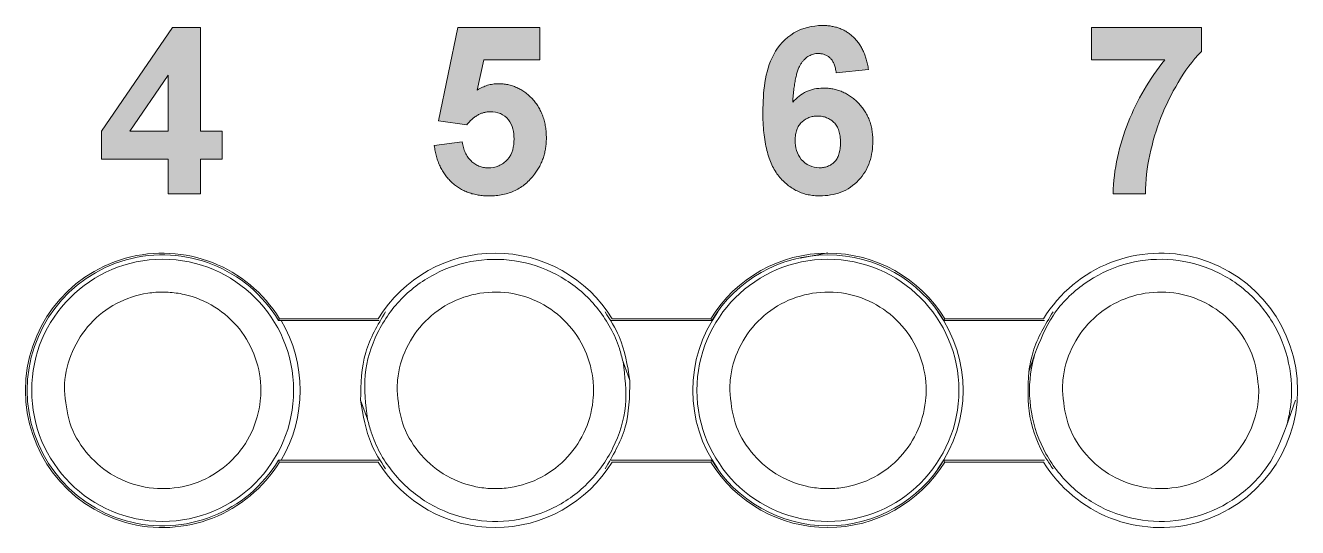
# Model space of a CAD drawing. Extents: x 222 to 1672, y 144 to 807.
# Drawn here: x 455.48 to 465.19, y 463.53 to 467.36 of the extents above; entities that cross this region are included whole.
import ezdxf

# ---------------------------------------------------------------- set-up
doc = ezdxf.new("R2010")
doc.units = 0
doc.header["$LTSCALE"] = 2
doc.header["$MEASUREMENT"] = 0
doc.layers.get('0').update_dxf_attribs({"linetype": 'CONTINUOUS'})

msp = doc.modelspace()

# ---------------------------------------------------------------- hatches: boundary and pattern name
at = {"lineweight": 5}
h = msp.add_hatch(color=256, dxfattribs=at)
h.paths.add_polyline_path([(456.05649, 466.34028), (456.56686, 466.34028), (456.56686, 466.07686), (456.81381, 466.07686), (456.81381, 466.34028), (456.97845, 466.34028), (456.97845, 466.55431), (456.81381, 466.55431), (456.81381, 467.34456), (456.59953, 467.34456), (456.05649, 466.55353)], flags=0)
h.paths.add_polyline_path([(456.27308, 466.55431), (456.56686, 466.98184), (456.56686, 466.55431)], flags=0)
h = msp.add_hatch(color=256, dxfattribs=at)
edge = h.paths.add_edge_path(flags=0)
edge.add_spline(control_points=[(459.20761, 466.49488), (459.20687, 466.46689), (459.20463, 466.4388), (459.19008, 466.38474), (459.17704, 466.35901), (459.13985, 466.31779), (459.11626, 466.30143), (459.0651, 466.27888), (459.03672, 466.27492), (459.00851, 466.27442)], knot_values=[0, 0, 0, 0, 0.25, 0.25, 0.5, 0.5, 0.75, 0.75, 1, 1, 1, 1], weights=[1, 1, 1, 1, 1, 1, 1, 1, 1, 1], degree=3, periodic=0)
edge.add_spline(control_points=[(459.00851, 466.27442), (458.99669, 466.27505), (458.9732, 466.27629), (458.9393, 466.28686), (458.90744, 466.30364), (458.87861, 466.32718), (458.85328, 466.35613), (458.83357, 466.3905), (458.81942, 466.42952), (458.81486, 466.45747), (458.81249, 466.47199)], knot_values=[0, 0, 0, 0, 0.1160305, 0.2304662, 0.3458792, 0.4682087, 0.5943238, 0.7220186, 0.8556439, 1, 1, 1, 1], weights=[1, 1, 1, 1, 1, 1, 1, 1, 1, 1, 1], degree=3, periodic=0)
edge.add_line((458.81249, 466.47199), (458.59846, 466.44421))
edge.add_spline(control_points=[(458.59846, 466.44421), (458.60044, 466.42993), (458.60433, 466.40183), (458.61437, 466.36123), (458.62655, 466.32269), (458.64186, 466.28648), (458.65982, 466.25239), (458.68079, 466.22071), (458.70425, 466.19105), (458.73084, 466.16422), (458.75948, 466.13967), (458.79062, 466.11852), (458.82363, 466.10038), (458.85876, 466.08573), (458.89591, 466.07436), (458.93499, 466.0662), (458.97622, 466.06117), (459.00438, 466.06066), (459.0188, 466.0604)], knot_values=[0, 0, 0, 0, 0.0686547, 0.1350545, 0.1990172, 0.2610936, 0.3221435, 0.3823203, 0.4419214, 0.5020204, 0.5620291, 0.6214156, 0.6810265, 0.7412795, 0.8024128, 0.8658816, 0.9313113, 1, 1, 1, 1], weights=[1, 1, 1, 1, 1, 1, 1, 1, 1, 1, 1, 1, 1, 1, 1, 1, 1, 1, 1], degree=3, periodic=0)
edge.add_spline(control_points=[(459.0188, 466.0604), (459.03666, 466.06087), (459.07162, 466.0618), (459.12254, 466.06966), (459.17052, 466.08255), (459.21563, 466.10044), (459.25731, 466.12428), (459.29628, 466.15268), (459.33201, 466.18664), (459.35289, 466.21244), (459.3635, 466.22555)], knot_values=[0, 0, 0, 0, 0.1348297, 0.2638521, 0.3879321, 0.5093671, 0.6291091, 0.7495458, 0.8727442, 1, 1, 1, 1], weights=[1, 1, 1, 1, 1, 1, 1, 1, 1, 1, 1], degree=3, periodic=0)
edge.add_spline(control_points=[(459.3635, 466.22555), (459.37081, 466.23563), (459.38533, 466.25567), (459.40365, 466.28768), (459.41957, 466.32053), (459.43244, 466.35444), (459.44217, 466.38952), (459.44947, 466.42543), (459.45357, 466.46255), (459.45423, 466.48758), (459.45457, 466.50028)], knot_values=[0, 0, 0, 0, 0.1266521, 0.2518214, 0.3748106, 0.4980287, 0.6204558, 0.7450882, 0.8706982, 1, 1, 1, 1], weights=[1, 1, 1, 1, 1, 1, 1, 1, 1, 1, 1], degree=3, periodic=0)
edge.add_spline(control_points=[(459.45457, 466.50028), (459.45419, 466.5153), (459.45344, 466.54473), (459.44863, 466.58789), (459.44004, 466.62881), (459.42857, 466.66776), (459.41335, 466.70438), (459.39464, 466.73874), (459.37299, 466.77122), (459.34791, 466.801), (459.32042, 466.82793), (459.29143, 466.8517), (459.26077, 466.87181), (459.22847, 466.8879), (459.19496, 466.90101), (459.1598, 466.90996), (459.12325, 466.9155), (459.09831, 466.91617), (459.08568, 466.9165)], knot_values=[0, 0, 0, 0, 0.0724795, 0.1420362, 0.2092387, 0.2740476, 0.3376831, 0.4002712, 0.462596, 0.5257561, 0.5877958, 0.6480984, 0.7064084, 0.7643368, 0.8219777, 0.8796928, 0.9390969, 1, 1, 1, 1], weights=[1, 1, 1, 1, 1, 1, 1, 1, 1, 1, 1, 1, 1, 1, 1, 1, 1, 1, 1], degree=3, periodic=0)
edge.add_spline(control_points=[(459.08568, 466.9165), (459.07225, 466.91589), (459.04519, 466.91465), (459.00504, 466.90511), (458.96509, 466.89025), (458.94007, 466.87581), (458.92722, 466.8684)], knot_values=[0, 0, 0, 0, 0.2400827, 0.4839119, 0.734987, 1, 1, 1, 1], weights=[1, 1, 1, 1, 1, 1, 1], degree=3, periodic=0)
edge.add_line((458.92722, 466.8684), (458.97764, 467.0976))
edge.add_line((458.97764, 467.0976), (459.40518, 467.0976))
edge.add_line((459.40518, 467.0976), (459.40518, 467.34456))
edge.add_line((459.40518, 467.34456), (458.77956, 467.34456))
edge.add_line((458.77956, 467.34456), (458.63139, 466.63405))
edge.add_line((458.63139, 466.63405), (458.84696, 466.6037))
edge.add_spline(control_points=[(458.84696, 466.6037), (458.8536, 466.61154), (458.86647, 466.62674), (458.88743, 466.64686), (458.90886, 466.66408), (458.93111, 466.67811), (458.95409, 466.68898), (458.97775, 466.69679), (459.00205, 466.70159), (459.01852, 466.70218), (459.02677, 466.70248)], knot_values=[0, 0, 0, 0, 0.1449947, 0.2811459, 0.4095391, 0.5324906, 0.6516455, 0.7676587, 0.8835391, 1, 1, 1, 1], weights=[1, 1, 1, 1, 1, 1, 1, 1, 1, 1, 1], degree=3, periodic=0)
edge.add_spline(control_points=[(459.02677, 466.70248), (459.05301, 466.70202), (459.07958, 466.69862), (459.12707, 466.67763), (459.14878, 466.66213), (459.18173, 466.62198), (459.19233, 466.59729), (459.20581, 466.54682), (459.20721, 466.52091), (459.20761, 466.49488)], knot_values=[0, 0, 0, 0, 0.25, 0.25, 0.5, 0.5, 0.75, 0.75, 1, 1, 1, 1], weights=[1, 1, 1, 1, 1, 1, 1, 1, 1, 1], degree=3, periodic=0)
h = msp.add_hatch(color=256, dxfattribs=at)
edge = h.paths.add_edge_path(flags=0)
edge.add_spline(control_points=[(461.33569, 466.77605), (461.33696, 466.79407), (461.33939, 466.82851), (461.34445, 466.87769), (461.35078, 466.92208), (461.35851, 466.96172), (461.367, 466.99679), (461.37701, 467.02709), (461.38806, 467.0528), (461.40095, 467.07378), (461.41474, 467.09117), (461.42898, 467.10607), (461.44414, 467.11859), (461.45985, 467.12901), (461.47639, 467.13703), (461.49369, 467.14272), (461.51164, 467.14654), (461.52397, 467.14684), (461.53016, 467.14699)], knot_values=[0, 0, 0, 0, 0.1172603, 0.2241845, 0.320955, 0.4083091, 0.48636, 0.5550257, 0.6153445, 0.667577, 0.7143589, 0.759247, 0.8011639, 0.8417775, 0.8813708, 0.9201052, 0.9598508, 1, 1, 1, 1], weights=[1, 1, 1, 1, 1, 1, 1, 1, 1, 1, 1, 1, 1, 1, 1, 1, 1, 1, 1], degree=3, periodic=0)
edge.add_spline(control_points=[(461.53016, 467.14699), (461.5393, 467.14657), (461.55688, 467.14575), (461.58199, 467.13891), (461.60425, 467.12732), (461.62404, 467.11136), (461.64051, 467.09017), (461.65322, 467.06405), (461.66252, 467.03311), (461.66562, 467.01072), (461.66727, 466.99882)], knot_values=[0, 0, 0, 0, 0.1216945, 0.2343659, 0.3438565, 0.4544471, 0.5709331, 0.6988301, 0.839958, 1, 1, 1, 1], weights=[1, 1, 1, 1, 1, 1, 1, 1, 1, 1, 1], degree=3, periodic=0)
edge.add_line((461.66727, 466.99882), (461.91423, 467.02583))
edge.add_spline(control_points=[(461.91423, 467.02583), (461.91191, 467.03907), (461.90739, 467.06496), (461.89785, 467.10227), (461.88625, 467.13717), (461.87275, 467.16973), (461.85666, 467.1997), (461.83862, 467.22736), (461.81856, 467.25269), (461.79635, 467.27538), (461.77236, 467.2955), (461.74677, 467.31305), (461.71982, 467.32811), (461.69105, 467.33989), (461.661, 467.34956), (461.62925, 467.35605), (461.59605, 467.36041), (461.57339, 467.36082), (461.5618, 467.36102)], knot_values=[0, 0, 0, 0, 0.075115, 0.1468457, 0.2150562, 0.280578, 0.3436247, 0.404914, 0.4649515, 0.5239311, 0.5821126, 0.6396827, 0.6971809, 0.7543324, 0.8131521, 0.8734131, 0.9352454, 1, 1, 1, 1], weights=[1, 1, 1, 1, 1, 1, 1, 1, 1, 1, 1, 1, 1, 1, 1, 1, 1, 1, 1], degree=3, periodic=0)
edge.add_spline(control_points=[(461.5618, 467.36102), (461.48555, 467.35923), (461.40939, 467.34337), (461.27903, 467.26417), (461.22572, 467.20693), (461.15469, 467.07386), (461.13509, 466.99923), (461.11172, 466.85187), (461.10854, 466.77695), (461.10751, 466.70171)], knot_values=[0, 0, 0, 0, 0.25, 0.25, 0.5, 0.5, 0.75, 0.75, 1, 1, 1, 1], weights=[1, 1, 1, 1, 1, 1, 1, 1, 1, 1], degree=3, periodic=0)
edge.add_spline(control_points=[(461.10751, 466.70171), (461.10778, 466.67425), (461.1083, 466.62125), (461.11443, 466.54475), (461.12365, 466.47408), (461.13689, 466.40937), (461.15394, 466.35066), (461.17511, 466.298), (461.19982, 466.25104), (461.22908, 466.21041), (461.26082, 466.17495), (461.29498, 466.14441), (461.33117, 466.11847), (461.36949, 466.09721), (461.4099, 466.08065), (461.45242, 466.06872), (461.49717, 466.06169), (461.52774, 466.06083), (461.54328, 466.0604)], knot_values=[0, 0, 0, 0, 0.0940769, 0.1816326, 0.2628976, 0.3382381, 0.4078035, 0.4721532, 0.5325107, 0.5891946, 0.6433094, 0.695349, 0.745917, 0.7956477, 0.8452079, 0.895271, 0.9467347, 1, 1, 1, 1], weights=[1, 1, 1, 1, 1, 1, 1, 1, 1, 1, 1, 1, 1, 1, 1, 1, 1, 1, 1], degree=3, periodic=0)
edge.add_spline(control_points=[(461.54328, 466.0604), (461.59813, 466.06164), (461.65318, 466.06894), (461.75459, 466.10823), (461.80071, 466.13997), (461.87639, 466.2198), (461.90523, 466.26765), (461.94023, 466.37086), (461.94589, 466.42462), (461.94715, 466.47919)], knot_values=[0, 0, 0, 0, 0.25, 0.25, 0.5, 0.5, 0.75, 0.75, 1, 1, 1, 1], weights=[1, 1, 1, 1, 1, 1, 1, 1, 1, 1], degree=3, periodic=0)
edge.add_spline(control_points=[(461.94715, 466.47919), (461.9468, 466.49378), (461.94612, 466.52229), (461.9409, 466.56407), (461.93217, 466.60367), (461.92014, 466.64145), (461.90396, 466.67686), (461.88505, 466.71062), (461.86206, 466.74195), (461.83603, 466.77097), (461.80769, 466.79732), (461.77762, 466.82038), (461.74624, 466.84017), (461.71305, 466.85579), (461.67869, 466.86821), (461.64298, 466.87738), (461.60577, 466.88248), (461.58051, 466.88321), (461.56772, 466.88358)], knot_values=[0, 0, 0, 0, 0.0706739, 0.1380635, 0.203572, 0.2668866, 0.3297281, 0.3918626, 0.4540097, 0.5175501, 0.5804492, 0.6411809, 0.7008854, 0.7597825, 0.8185154, 0.8776522, 0.9380406, 1, 1, 1, 1], weights=[1, 1, 1, 1, 1, 1, 1, 1, 1, 1, 1, 1, 1, 1, 1, 1, 1, 1, 1], degree=3, periodic=0)
edge.add_spline(control_points=[(461.56772, 466.88358), (461.52366, 466.8821), (461.47959, 466.87465), (461.39986, 466.83787), (461.36568, 466.80864), (461.33569, 466.77605)], knot_values=[0, 0, 0, 0, 0.5, 0.5, 1, 1, 1, 1], weights=[1, 1, 1, 1, 1, 1], degree=3, periodic=0)
edge = h.paths.add_edge_path(flags=0)
edge.add_spline(control_points=[(461.7002, 466.46659), (461.70004, 466.45835), (461.69973, 466.44245), (461.69772, 466.41949), (461.6942, 466.3983), (461.68901, 466.37895), (461.68267, 466.36129), (461.67468, 466.34545), (461.66512, 466.33146), (461.65069, 466.31547), (461.63026, 466.29875), (461.60207, 466.28479), (461.57117, 466.27589), (461.54952, 466.27492), (461.53839, 466.27442)], knot_values=[0, 0, 0, 0, 0.0865508, 0.1670749, 0.2420369, 0.3119835, 0.3772704, 0.4389304, 0.4979184, 0.5547183, 0.6649145, 0.7729188, 0.8833322, 1, 1, 1, 1], weights=[1, 1, 1, 1, 1, 1, 1, 1, 1, 1, 1, 1, 1, 1, 1], degree=3, periodic=0)
edge.add_spline(control_points=[(461.53839, 466.27442), (461.51213, 466.27577), (461.48579, 466.28025), (461.43901, 466.30338), (461.41792, 466.31955), (461.36609, 466.37931), (461.35507, 466.43272), (461.35447, 466.48485)], knot_values=[0, 0, 0, 0, 0.25, 0.25, 0.5, 0.5, 1, 1, 1, 1], weights=[1, 1, 1, 1, 1, 1, 1, 1], degree=3, periodic=0)
edge.add_spline(control_points=[(461.35447, 466.48485), (461.35461, 466.49223), (461.35488, 466.5066), (461.35721, 466.52743), (461.36105, 466.54689), (461.36641, 466.56492), (461.37334, 466.58165), (461.38223, 466.59677), (461.39217, 466.61085), (461.40766, 466.62714), (461.42967, 466.64416), (461.4593, 466.65892), (461.4918, 466.66815), (461.51441, 466.66908), (461.52605, 466.66955)], knot_values=[0, 0, 0, 0, 0.0777619, 0.1514086, 0.2205251, 0.2865664, 0.3493365, 0.4108715, 0.4710649, 0.5305212, 0.6471071, 0.7622836, 0.8776019, 1, 1, 1, 1], weights=[1, 1, 1, 1, 1, 1, 1, 1, 1, 1, 1, 1, 1, 1, 1], degree=3, periodic=0)
edge.add_spline(control_points=[(461.52605, 466.66955), (461.53803, 466.669), (461.56135, 466.66793), (461.59462, 466.65834), (461.62466, 466.64277), (461.6469, 466.62507), (461.66227, 466.6076), (461.6726, 466.59274), (461.68111, 466.57588), (461.68832, 466.55749), (461.69365, 466.53718), (461.69747, 466.51524), (461.6998, 466.4915), (461.70006, 466.47508), (461.7002, 466.46659)], knot_values=[0, 0, 0, 0, 0.1183884, 0.2304013, 0.3393246, 0.4515719, 0.5092864, 0.5690721, 0.6301742, 0.6957278, 0.7642722, 0.8375141, 0.9159542, 1, 1, 1, 1], weights=[1, 1, 1, 1, 1, 1, 1, 1, 1, 1, 1, 1, 1, 1, 1], degree=3, periodic=0)
h = msp.add_hatch(color=256, dxfattribs=at)
edge = h.paths.add_edge_path(flags=0)
edge.add_line((463.7812, 466.07686), (464.02815, 466.07686))
edge.add_spline(control_points=[(464.02815, 466.07686), (464.02929, 466.17687), (464.04144, 466.27661), (464.08295, 466.47068), (464.11041, 466.56589), (464.18294, 466.7515), (464.2278, 466.84076), (464.32911, 467.01029), (464.38544, 467.09146), (464.4562, 467.16346)], knot_values=[0, 0, 0, 0, 0.25, 0.25, 0.5, 0.5, 0.75, 0.75, 1, 1, 1, 1], weights=[1, 1, 1, 1, 1, 1, 1, 1, 1, 1], degree=3, periodic=0)
edge.add_line((464.4562, 467.16346), (464.4562, 467.34456))
edge.add_line((464.4562, 467.34456), (463.61656, 467.34456))
edge.add_line((463.61656, 467.34456), (463.61656, 467.0976))
edge.add_line((463.61656, 467.0976), (464.17658, 467.0976))
edge.add_spline(control_points=[(464.17658, 467.0976), (464.05945, 466.95253), (463.96545, 466.79386), (463.86281, 466.53348), (463.835, 466.4447), (463.79491, 466.26239), (463.7847, 466.17004), (463.7812, 466.07686)], knot_values=[0, 0, 0, 0, 0.5, 0.5, 0.75, 0.75, 1, 1, 1, 1], weights=[1, 1, 1, 1, 1, 1, 1, 1], degree=3, periodic=0)

# ---------------------------------------------------------------- linework, layer by layer
for p, q in [((456.05649, 466.55353), (456.59953, 467.34456)), ((456.59953, 467.34456), (456.81381, 467.34456)), ((456.81381, 467.34456), (456.81381, 466.5543)), ((458.63139, 466.63405), (458.77956, 467.34456)), ((458.77956, 467.34456), (459.40518, 467.34456)), ((459.40518, 467.34456), (459.40518, 467.0976)), ((463.61656, 467.34456), (464.4562, 467.34456)), ((463.61656, 467.0976), (463.61656, 467.34456)), ((464.4562, 467.34456), (464.4562, 467.16346)), ((458.97764, 467.0976), (458.92722, 466.8684)), ((459.40518, 467.0976), (458.97764, 467.0976)), ((464.17658, 467.0976), (463.61656, 467.0976)), ((456.56686, 466.98184), (456.27308, 466.5543)), ((456.56686, 466.5543), (456.56686, 466.98184)), ((461.91423, 467.02583), (461.66727, 466.99882)), ((456.05649, 466.34028), (456.05649, 466.55353)), ((456.27308, 466.5543), (456.56686, 466.5543)), ((456.81381, 466.5543), (456.97845, 466.5543)), ((456.97845, 466.5543), (456.97845, 466.34028)), ((458.84696, 466.6037), (458.63139, 466.63405)), ((458.59846, 466.44421), (458.81249, 466.47199)), ((456.56686, 466.34028), (456.05649, 466.34028)), ((456.56686, 466.07686), (456.56686, 466.34028)), ((456.97845, 466.34028), (456.81381, 466.34028)), ((456.81381, 466.34028), (456.81381, 466.07686)), ((456.81381, 466.07686), (456.56686, 466.07686)), ((464.02815, 466.07686), (463.7812, 466.07686))]:
    msp.add_line(p, q, dxfattribs=at)
at = {"linetype": 'Continuous', "lineweight": 5}
for p, q in [((461.60438, 465.62675), (461.39282, 465.58467)), ((457.40884, 465.11059), (458.17827, 465.11059)), ((458.17091, 465.12368), (457.4162, 465.12368)), ((459.94884, 465.11059), (460.71827, 465.11059)), ((460.71091, 465.12368), (459.9562, 465.12368)), ((460.76169, 465.17673), (460.76462, 465.17673)), ((462.44414, 465.17673), (462.44543, 465.17673)), ((462.48884, 465.11059), (463.25827, 465.11059)), ((463.25091, 465.12368), (462.4962, 465.12368)), ((463.18184, 464.84784), (463.13765, 464.71902)), ((460.04016, 464.79546), (460.09238, 464.65158)), ((458.03637, 464.50189), (458.0886, 464.35795)), ((465.17465, 464.50311), (465.10692, 464.30557)), ((458.17827, 464.04313), (457.40884, 464.04313)), ((457.4162, 464.03004), (458.17091, 464.03004)), ((460.71827, 464.04313), (459.94884, 464.04313)), ((459.9562, 464.03004), (460.71091, 464.03004)), ((463.25827, 464.04313), (462.48884, 464.04313)), ((462.4962, 464.03004), (463.25091, 464.03004)), ((460.76462, 463.97673), (460.76187, 463.97673)), ((462.44414, 463.97673), (462.44525, 463.97673))]:
    msp.add_line(p, q, dxfattribs=at)
at = {"linetype": 'Continuous', "lineweight": 5, "flags": 128}
for points in [[(457.40884, 465.11059), (457.41391, 465.1196), (457.4162, 465.12368)], [(460.71827, 465.11059), (460.7132, 465.1196), (460.71091, 465.12368)], [(462.48884, 465.11059), (462.49391, 465.1196), (462.4962, 465.12368)], [(457.40884, 464.04313), (457.41391, 464.03413), (457.4162, 464.03004)], [(460.71827, 464.04313), (460.7132, 464.03413), (460.71091, 464.03004)], [(462.48884, 464.04313), (462.49391, 464.03413), (462.4962, 464.03004)]]:
    msp.add_lwpolyline(points, dxfattribs=at)
at = {"linetype": 'Continuous', "lineweight": 5}
for centre in [(456.52438, 464.5767), (461.60438, 464.5767)]:
    msp.add_circle(centre, 1, dxfattribs=at)
for centre, radius, start, end in [((456.52356, 464.57686), 1.04682, 31.490802, 328.509198), ((456.52356, 464.57686), 1.03373, 31.085274, 328.914726), ((459.06356, 464.57686), 1.04682, 31.490802, 148.509198), ((461.60356, 464.57686), 1.04682, 31.490802, 148.509198), ((461.60356, 464.57686), 1.03373, 31.085274, 148.914726), ((464.14356, 464.57686), 1.04682, 211.490802, 148.509198), ((456.52438, 464.57673), 1.05, 329.456713, 30.559537), ((461.60438, 464.57673), 1.03208, 144.454517, 215.545483), ((461.60438, 464.57673), 1.03208, 324.454517, 35.545483), ((459.06356, 464.57686), 1.04682, 211.490802, 328.509198), ((461.60356, 464.57686), 1.04682, 211.490802, 328.509198), ((461.60356, 464.57686), 1.03373, 211.085274, 328.914726)]:
    msp.add_arc(centre, radius, start, end, dxfattribs=at)
at = {"lineweight": 5}
for points, knots in [([(461.10751, 466.70171), (461.10854, 466.77695), (461.11172, 466.85187), (461.13509, 466.99923), (461.15469, 467.07386), (461.22572, 467.20693), (461.27903, 467.26417), (461.40939, 467.34337), (461.48555, 467.35923), (461.5618, 467.36102)], [0, 0, 0, 0, 0.25, 0.25, 0.5, 0.5, 0.75, 0.75, 1, 1, 1, 1]), ([(461.5618, 467.36102), (461.57339, 467.36082), (461.59605, 467.36041), (461.62925, 467.35605), (461.661, 467.34956), (461.69105, 467.33989), (461.71982, 467.32811), (461.74677, 467.31305), (461.77236, 467.2955), (461.79635, 467.27538), (461.81856, 467.25269), (461.83862, 467.22736), (461.85666, 467.1997), (461.87275, 467.16973), (461.88625, 467.13717), (461.89785, 467.10227), (461.90739, 467.06496), (461.91191, 467.03907), (461.91423, 467.02583)], [0, 0, 0, 0, 0.0647546, 0.1265869, 0.1868479, 0.2456676, 0.3028191, 0.3603173, 0.4178874, 0.4760689, 0.5350485, 0.595086, 0.6563753, 0.719422, 0.7849438, 0.8531543, 0.924885, 1, 1, 1, 1]), ([(461.53016, 467.14699), (461.52397, 467.14684), (461.51164, 467.14654), (461.49369, 467.14272), (461.47639, 467.13703), (461.45985, 467.12901), (461.44414, 467.11859), (461.42898, 467.10607), (461.41474, 467.09117), (461.40095, 467.07378), (461.38806, 467.0528), (461.37701, 467.02709), (461.367, 466.99679), (461.35851, 466.96172), (461.35078, 466.92208), (461.34445, 466.87769), (461.33939, 466.82851), (461.33696, 466.79407), (461.33569, 466.77605)], [0, 0, 0, 0, 0.04014915, 0.07989479, 0.11862924, 0.1582225, 0.19883608, 0.24075303, 0.28564115, 0.33242297, 0.38465546, 0.44497434, 0.51363996, 0.59169089, 0.67904503, 0.77581551, 0.88273972, 1, 1, 1, 1]), ([(461.66727, 466.99882), (461.66562, 467.01072), (461.66252, 467.03311), (461.65322, 467.06405), (461.64051, 467.09017), (461.62404, 467.11136), (461.60425, 467.12732), (461.58199, 467.13891), (461.55688, 467.14575), (461.5393, 467.14657), (461.53016, 467.14699)], [0, 0, 0, 0, 0.160042, 0.3011699, 0.4290669, 0.5455529, 0.6561435, 0.7656341, 0.8783055, 1, 1, 1, 1]), ([(464.4562, 467.16346), (464.38544, 467.09146), (464.32911, 467.01029), (464.2278, 466.84076), (464.18294, 466.7515), (464.11041, 466.56589), (464.08295, 466.47068), (464.04144, 466.27661), (464.02929, 466.17687), (464.02815, 466.07686)], [0, 0, 0, 0, 0.25, 0.25, 0.5, 0.5, 0.75, 0.75, 1, 1, 1, 1]), ([(463.7812, 466.07686), (463.7847, 466.17004), (463.79491, 466.26239), (463.835, 466.4447), (463.86281, 466.53348), (463.96545, 466.79386), (464.05945, 466.95253), (464.17658, 467.0976)], [0, 0, 0, 0, 0.25, 0.25, 0.5, 0.5, 1, 1, 1, 1]), ([(458.92722, 466.8684), (458.94007, 466.87581), (458.96509, 466.89025), (459.00504, 466.90511), (459.04519, 466.91465), (459.07225, 466.91589), (459.08568, 466.9165)], [0, 0, 0, 0, 0.265013, 0.5160881, 0.7599173, 1, 1, 1, 1]), ([(459.08568, 466.9165), (459.09831, 466.91617), (459.12325, 466.9155), (459.1598, 466.90996), (459.19496, 466.90101), (459.22847, 466.8879), (459.26077, 466.87181), (459.29143, 466.8517), (459.32042, 466.82793), (459.34791, 466.801), (459.37299, 466.77122), (459.39464, 466.73874), (459.41335, 466.70438), (459.42857, 466.66776), (459.44004, 466.62881), (459.44863, 466.58789), (459.45344, 466.54473), (459.45419, 466.5153), (459.45457, 466.50028)], [0, 0, 0, 0, 0.0609031, 0.1203072, 0.1780223, 0.2356632, 0.2935916, 0.3519016, 0.4122042, 0.4742439, 0.537404, 0.5997288, 0.6623169, 0.7259524, 0.7907613, 0.8579638, 0.9275205, 1, 1, 1, 1]), ([(461.33569, 466.77605), (461.36568, 466.80864), (461.39986, 466.83787), (461.47959, 466.87465), (461.52366, 466.8821), (461.56772, 466.88358)], [0, 0, 0, 0, 0.5, 0.5, 1, 1, 1, 1]), ([(461.56772, 466.88358), (461.58051, 466.88321), (461.60577, 466.88248), (461.64298, 466.87738), (461.67869, 466.86821), (461.71305, 466.85579), (461.74624, 466.84017), (461.77762, 466.82038), (461.80769, 466.79732), (461.83603, 466.77097), (461.86206, 466.74195), (461.88505, 466.71062), (461.90396, 466.67686), (461.92014, 466.64145), (461.93217, 466.60367), (461.9409, 466.56407), (461.94612, 466.52229), (461.9468, 466.49378), (461.94715, 466.47919)], [0, 0, 0, 0, 0.0619594, 0.1223478, 0.1814846, 0.2402175, 0.2991146, 0.3588191, 0.4195508, 0.4824499, 0.5459903, 0.6081374, 0.6702719, 0.7331134, 0.796428, 0.8619365, 0.9293261, 1, 1, 1, 1]), ([(459.02677, 466.70248), (459.01852, 466.70218), (459.00205, 466.70159), (458.97775, 466.69679), (458.95409, 466.68898), (458.93111, 466.67811), (458.90886, 466.66408), (458.88743, 466.64686), (458.86647, 466.62674), (458.8536, 466.61154), (458.84696, 466.6037)], [0, 0, 0, 0, 0.1164609, 0.2323413, 0.3483545, 0.4675094, 0.5904609, 0.7188541, 0.8550053, 1, 1, 1, 1]), ([(459.20761, 466.49488), (459.20721, 466.52091), (459.20581, 466.54682), (459.19233, 466.59729), (459.18173, 466.62198), (459.14878, 466.66213), (459.12707, 466.67763), (459.07958, 466.69862), (459.05301, 466.70202), (459.02677, 466.70248)], [0, 0, 0, 0, 0.25, 0.25, 0.5, 0.5, 0.75, 0.75, 1, 1, 1, 1]), ([(461.54328, 466.0604), (461.52774, 466.06083), (461.49717, 466.06169), (461.45242, 466.06872), (461.4099, 466.08065), (461.36949, 466.09721), (461.33117, 466.11847), (461.29498, 466.14441), (461.26082, 466.17495), (461.22908, 466.21041), (461.19982, 466.25104), (461.17511, 466.298), (461.15394, 466.35066), (461.13689, 466.40937), (461.12365, 466.47408), (461.11443, 466.54475), (461.1083, 466.62125), (461.10778, 466.67425), (461.10751, 466.70171)], [0, 0, 0, 0, 0.0532653, 0.104729, 0.1547921, 0.2043523, 0.254083, 0.304651, 0.3566906, 0.4108054, 0.4674893, 0.5278468, 0.5921965, 0.6617619, 0.7371024, 0.8183674, 0.9059231, 1, 1, 1, 1]), ([(461.52605, 466.66955), (461.51441, 466.66908), (461.4918, 466.66815), (461.4593, 466.65892), (461.42967, 466.64416), (461.40766, 466.62714), (461.39217, 466.61085), (461.38223, 466.59677), (461.37334, 466.58165), (461.36641, 466.56492), (461.36105, 466.54689), (461.35721, 466.52743), (461.35488, 466.5066), (461.35461, 466.49223), (461.35447, 466.48485)], [0, 0, 0, 0, 0.1223981, 0.2377164, 0.3528929, 0.4694788, 0.5289351, 0.5891285, 0.6506635, 0.7134336, 0.7794749, 0.8485914, 0.9222381, 1, 1, 1, 1]), ([(461.7002, 466.46659), (461.70006, 466.47508), (461.6998, 466.4915), (461.69747, 466.51524), (461.69365, 466.53718), (461.68832, 466.55749), (461.68111, 466.57588), (461.6726, 466.59274), (461.66227, 466.6076), (461.6469, 466.62507), (461.62466, 466.64277), (461.59462, 466.65834), (461.56135, 466.66793), (461.53803, 466.669), (461.52605, 466.66955)], [0, 0, 0, 0, 0.0840458, 0.1624859, 0.2357278, 0.3042722, 0.3698258, 0.4309279, 0.4907136, 0.5484281, 0.6606754, 0.7695987, 0.8816116, 1, 1, 1, 1]), ([(458.81249, 466.47199), (458.81486, 466.45747), (458.81942, 466.42952), (458.83357, 466.3905), (458.85328, 466.35613), (458.87861, 466.32718), (458.90744, 466.30364), (458.9393, 466.28686), (458.9732, 466.27629), (458.99669, 466.27505), (459.00851, 466.27442)], [0, 0, 0, 0, 0.1443561, 0.2779814, 0.4056762, 0.5317913, 0.6541208, 0.7695338, 0.8839695, 1, 1, 1, 1]), ([(459.00851, 466.27442), (459.03672, 466.27492), (459.0651, 466.27888), (459.11626, 466.30143), (459.13985, 466.31779), (459.17704, 466.35901), (459.19008, 466.38474), (459.20463, 466.4388), (459.20687, 466.46689), (459.20761, 466.49488)], [0, 0, 0, 0, 0.25, 0.25, 0.5, 0.5, 0.75, 0.75, 1, 1, 1, 1]), ([(459.45457, 466.50028), (459.45423, 466.48758), (459.45357, 466.46255), (459.44947, 466.42543), (459.44217, 466.38952), (459.43244, 466.35444), (459.41957, 466.32053), (459.40365, 466.28768), (459.38533, 466.25567), (459.37081, 466.23563), (459.3635, 466.22555)], [0, 0, 0, 0, 0.1293018, 0.2549118, 0.3795442, 0.5019713, 0.6251894, 0.7481786, 0.8733479, 1, 1, 1, 1]), ([(461.35447, 466.48485), (461.35507, 466.43272), (461.36609, 466.37931), (461.41792, 466.31955), (461.43901, 466.30338), (461.48579, 466.28025), (461.51213, 466.27577), (461.53839, 466.27442)], [0, 0, 0, 0, 0.5, 0.5, 0.75, 0.75, 1, 1, 1, 1]), ([(461.53839, 466.27442), (461.54952, 466.27492), (461.57117, 466.27589), (461.60207, 466.28479), (461.63026, 466.29875), (461.65069, 466.31547), (461.66512, 466.33146), (461.67468, 466.34545), (461.68267, 466.36129), (461.68901, 466.37895), (461.6942, 466.3983), (461.69772, 466.41949), (461.69973, 466.44245), (461.70004, 466.45835), (461.7002, 466.46659)], [0, 0, 0, 0, 0.1166678, 0.2270812, 0.3350855, 0.4452817, 0.5020816, 0.5610696, 0.6227296, 0.6880165, 0.7579631, 0.8329251, 0.9134492, 1, 1, 1, 1]), ([(461.94715, 466.47919), (461.94589, 466.42462), (461.94023, 466.37086), (461.90523, 466.26765), (461.87639, 466.2198), (461.80071, 466.13997), (461.75459, 466.10823), (461.65318, 466.06894), (461.59813, 466.06164), (461.54328, 466.0604)], [0, 0, 0, 0, 0.25, 0.25, 0.5, 0.5, 0.75, 0.75, 1, 1, 1, 1]), ([(459.0188, 466.0604), (459.00438, 466.06066), (458.97622, 466.06117), (458.93499, 466.0662), (458.89591, 466.07436), (458.85876, 466.08573), (458.82363, 466.10038), (458.79062, 466.11852), (458.75948, 466.13967), (458.73084, 466.16422), (458.70425, 466.19105), (458.68079, 466.22071), (458.65982, 466.25239), (458.64186, 466.28648), (458.62655, 466.32269), (458.61437, 466.36123), (458.60433, 466.40183), (458.60044, 466.42993), (458.59846, 466.44421)], [0, 0, 0, 0, 0.0686887, 0.1341184, 0.1975872, 0.2587205, 0.3189735, 0.3785844, 0.4379709, 0.4979796, 0.5580786, 0.6176797, 0.6778565, 0.7389064, 0.8009828, 0.8649455, 0.9313453, 1, 1, 1, 1]), ([(459.3635, 466.22555), (459.35289, 466.21244), (459.33201, 466.18664), (459.29628, 466.15268), (459.25731, 466.12428), (459.21563, 466.10044), (459.17052, 466.08255), (459.12254, 466.06966), (459.07162, 466.0618), (459.03666, 466.06087), (459.0188, 466.0604)], [0, 0, 0, 0, 0.1272558, 0.2504542, 0.3708909, 0.4906329, 0.6120679, 0.7361479, 0.8651703, 1, 1, 1, 1])]:
    msp.add_open_spline(points, degree=3, knots=knots, dxfattribs=at)
at = {"linetype": 'Continuous', "lineweight": 5}
for points, knots in [([(458.0886, 464.35795), (458.07479, 464.47009), (458.04717, 464.69438), (458.1499, 465.02415), (458.34783, 465.3017), (458.62866, 465.498), (458.95807, 465.59029), (459.29954, 465.56835), (459.61474, 465.43459), (459.86683, 465.20413), (459.99455, 464.97181), (460.03137, 464.82943), (460.04016, 464.79546)], [0, 0, 0, 0, 0.1073726, 0.2147449, 0.3221173, 0.42949, 0.5368624, 0.6442348, 0.7516075, 0.8589796, 0.9663522, 1, 1, 1, 1]), ([(463.18184, 464.84784), (463.22297, 464.95308), (463.30523, 465.16356), (463.55231, 465.40492), (463.85835, 465.5551), (464.19872, 465.59438), (464.53242, 465.51909), (464.82246, 465.33753), (465.03626, 465.07007), (465.14857, 464.74752), (465.15058, 464.48241), (465.11533, 464.33963), (465.10692, 464.30557)], [0, 0, 0, 0, 0.1073731, 0.2147458, 0.3221178, 0.4294903, 0.5368626, 0.6442352, 0.7516076, 0.8589805, 0.9663517, 1, 1, 1, 1]), ([(455.77438, 464.5767), (455.78267, 464.49237), (455.79926, 464.3237), (455.92854, 464.09921), (456.11893, 463.92856), (456.35666, 463.83098), (456.61286, 463.81749), (456.85921, 463.88957), (457.06777, 464.03918), (457.21508, 464.24917), (457.26859, 464.44021), (457.27881, 464.63424), (457.24568, 464.82985), (457.12122, 465.05416), (456.92963, 465.22485), (456.73191, 465.30599), (456.59682, 465.32471), (456.50347, 465.32792), (456.36741, 465.31852), (456.16461, 465.25115), (455.96163, 465.09401), (455.82253, 464.87878), (455.77694, 464.69497), (455.77475, 464.59388), (455.77438, 464.5767)], [0, 0, 0, 0, 0.0536754, 0.1073508, 0.1610266, 0.2147021, 0.2683776, 0.3220532, 0.3757286, 0.4294043, 0.4830793, 0.4999001, 0.5535754, 0.6072509, 0.6609266, 0.7146022, 0.7411507, 0.7477663, 0.7743149, 0.8279904, 0.8816661, 0.9353412, 0.989017, 1, 1, 1, 1]), ([(458.31438, 464.5767), (458.32267, 464.49237), (458.33925, 464.3237), (458.46857, 464.09921), (458.65884, 463.92857), (458.85688, 463.84741), (458.99194, 463.8287), (459.08529, 463.82548), (459.22135, 463.83489), (459.42417, 463.90226), (459.62703, 464.0594), (459.76659, 464.27461), (459.81091, 464.45847), (459.81727, 464.6434), (459.78567, 464.82987), (459.66124, 465.05415), (459.46955, 465.22486), (459.23217, 465.32242), (458.97586, 465.33593), (458.72959, 465.26384), (458.52086, 465.11424), (458.37418, 464.90422), (458.31882, 464.71325), (458.31523, 464.60301), (458.31438, 464.5767)], [0, 0, 0, 0, 0.05367533, 0.10735082, 0.16102647, 0.21470199, 0.24125046, 0.24786611, 0.27441464, 0.3280901, 0.38176574, 0.43544154, 0.48911652, 0.50009954, 0.55377487, 0.60745036, 0.66112601, 0.71480154, 0.76847708, 0.82215262, 0.87582842, 0.92950354, 0.98317921, 1, 1, 1, 1]), ([(460.85438, 464.5767), (460.86267, 464.49237), (460.87925, 464.3237), (461.00857, 464.09921), (461.19884, 463.92857), (461.39688, 463.84741), (461.53194, 463.8287), (461.62529, 463.82548), (461.76135, 463.83489), (461.96417, 463.90226), (462.16703, 464.0594), (462.30659, 464.27461), (462.35091, 464.45847), (462.35727, 464.6434), (462.32567, 464.82987), (462.20124, 465.05415), (462.00955, 465.22486), (461.77217, 465.32242), (461.51586, 465.33593), (461.26959, 465.26384), (461.06086, 465.11424), (460.91418, 464.90422), (460.85882, 464.71325), (460.85523, 464.60301), (460.85438, 464.5767)], [0, 0, 0, 0, 0.05367534, 0.10735082, 0.16102647, 0.214702, 0.24125046, 0.24786612, 0.27441465, 0.3280901, 0.38176575, 0.43544154, 0.48911652, 0.50009954, 0.55377488, 0.60745036, 0.66112601, 0.71480155, 0.76847707, 0.82215263, 0.87582842, 0.92950354, 0.98317921, 1, 1, 1, 1]), ([(464.89438, 464.5767), (464.88609, 464.66104), (464.8695, 464.82971), (464.74022, 465.05419), (464.54982, 465.22485), (464.3121, 465.32242), (464.05588, 465.33593), (463.80959, 465.26384), (463.60086, 465.11424), (463.45418, 464.90422), (463.39882, 464.71325), (463.39523, 464.60301), (463.39438, 464.5767)], [0, 0, 0, 0, 0.1073721, 0.2147444, 0.322117, 0.4294895, 0.5368619, 0.6442344, 0.7516074, 0.858979, 0.9663517, 1, 1, 1, 1]), ([(458.22629, 465.17673), (458.16653, 465.07566), (458.04362, 464.86779), (458.03883, 464.62607), (458.03637, 464.50189)], [0, 0, 0, 0, 0.4862569, 1, 1, 1, 1]), ([(460.09238, 464.65158), (460.07381, 464.76718), (460.04358, 464.95538), (459.94175, 465.11511), (459.90247, 465.17673)], [0, 0, 0, 0, 0.6142239, 1, 1, 1, 1]), ([(463.32356, 465.17673), (463.26376, 465.07808), (463.17667, 464.93439), (463.14696, 464.77042), (463.13765, 464.71902)], [0, 0, 0, 0, 0.686579, 1, 1, 1, 1]), ([(465.10692, 464.30557), (465.06579, 464.20033), (464.98352, 463.98985), (464.73645, 463.74849), (464.43041, 463.59831), (464.09004, 463.55902), (463.75634, 463.63433), (463.4663, 463.81587), (463.2525, 464.08333), (463.14018, 464.40589), (463.13817, 464.671), (463.17343, 464.81378), (463.18184, 464.84784)], [0, 0, 0, 0, 0.10737216, 0.21474474, 0.32211736, 0.42948993, 0.53686262, 0.64423477, 0.75160721, 0.85898027, 0.96635286, 1, 1, 1, 1]), ([(460.04016, 464.79546), (460.05397, 464.68332), (460.08159, 464.45903), (459.97886, 464.12926), (459.78093, 463.8517), (459.5001, 463.65542), (459.17069, 463.56312), (458.82922, 463.58506), (458.51402, 463.71882), (458.26193, 463.94927), (458.1342, 464.18159), (458.09738, 464.32398), (458.0886, 464.35795)], [0, 0, 0, 0, 0.1073728, 0.2147451, 0.3221177, 0.4294898, 0.5368623, 0.6442348, 0.7516073, 0.8589794, 0.9663522, 1, 1, 1, 1]), ([(463.13765, 464.71902), (463.13285, 464.60441), (463.12325, 464.37519), (463.22235, 464.12472), (463.30504, 464.0038), (463.32356, 463.97673)], [0, 0, 0, 0, 0.43698259, 0.87396271, 1, 1, 1, 1]), ([(459.90247, 463.97673), (459.96223, 464.07781), (460.08513, 464.28568), (460.08992, 464.5274), (460.09238, 464.65158)], [0, 0, 0, 0, 0.4862569, 1, 1, 1, 1]), ([(463.39438, 464.5767), (463.40267, 464.49237), (463.41926, 464.3237), (463.54854, 464.09921), (463.73893, 463.92856), (463.97666, 463.83098), (464.23287, 463.81749), (464.47917, 463.88957), (464.6879, 464.03917), (464.83458, 464.24919), (464.88994, 464.44016), (464.89352, 464.5504), (464.89438, 464.5767)], [0, 0, 0, 0, 0.1073722, 0.2147447, 0.3221174, 0.4294901, 0.5368625, 0.6442352, 0.7516074, 0.8589804, 0.9663517, 1, 1, 1, 1]), ([(458.03637, 464.50189), (458.05494, 464.38629), (458.08518, 464.19809), (458.18701, 464.03836), (458.22629, 463.97673)], [0, 0, 0, 0, 0.61422394, 1, 1, 1, 1])]:
    msp.add_open_spline(points, degree=3, knots=knots, dxfattribs=at)

doc.saveas('drawing.dxf')
